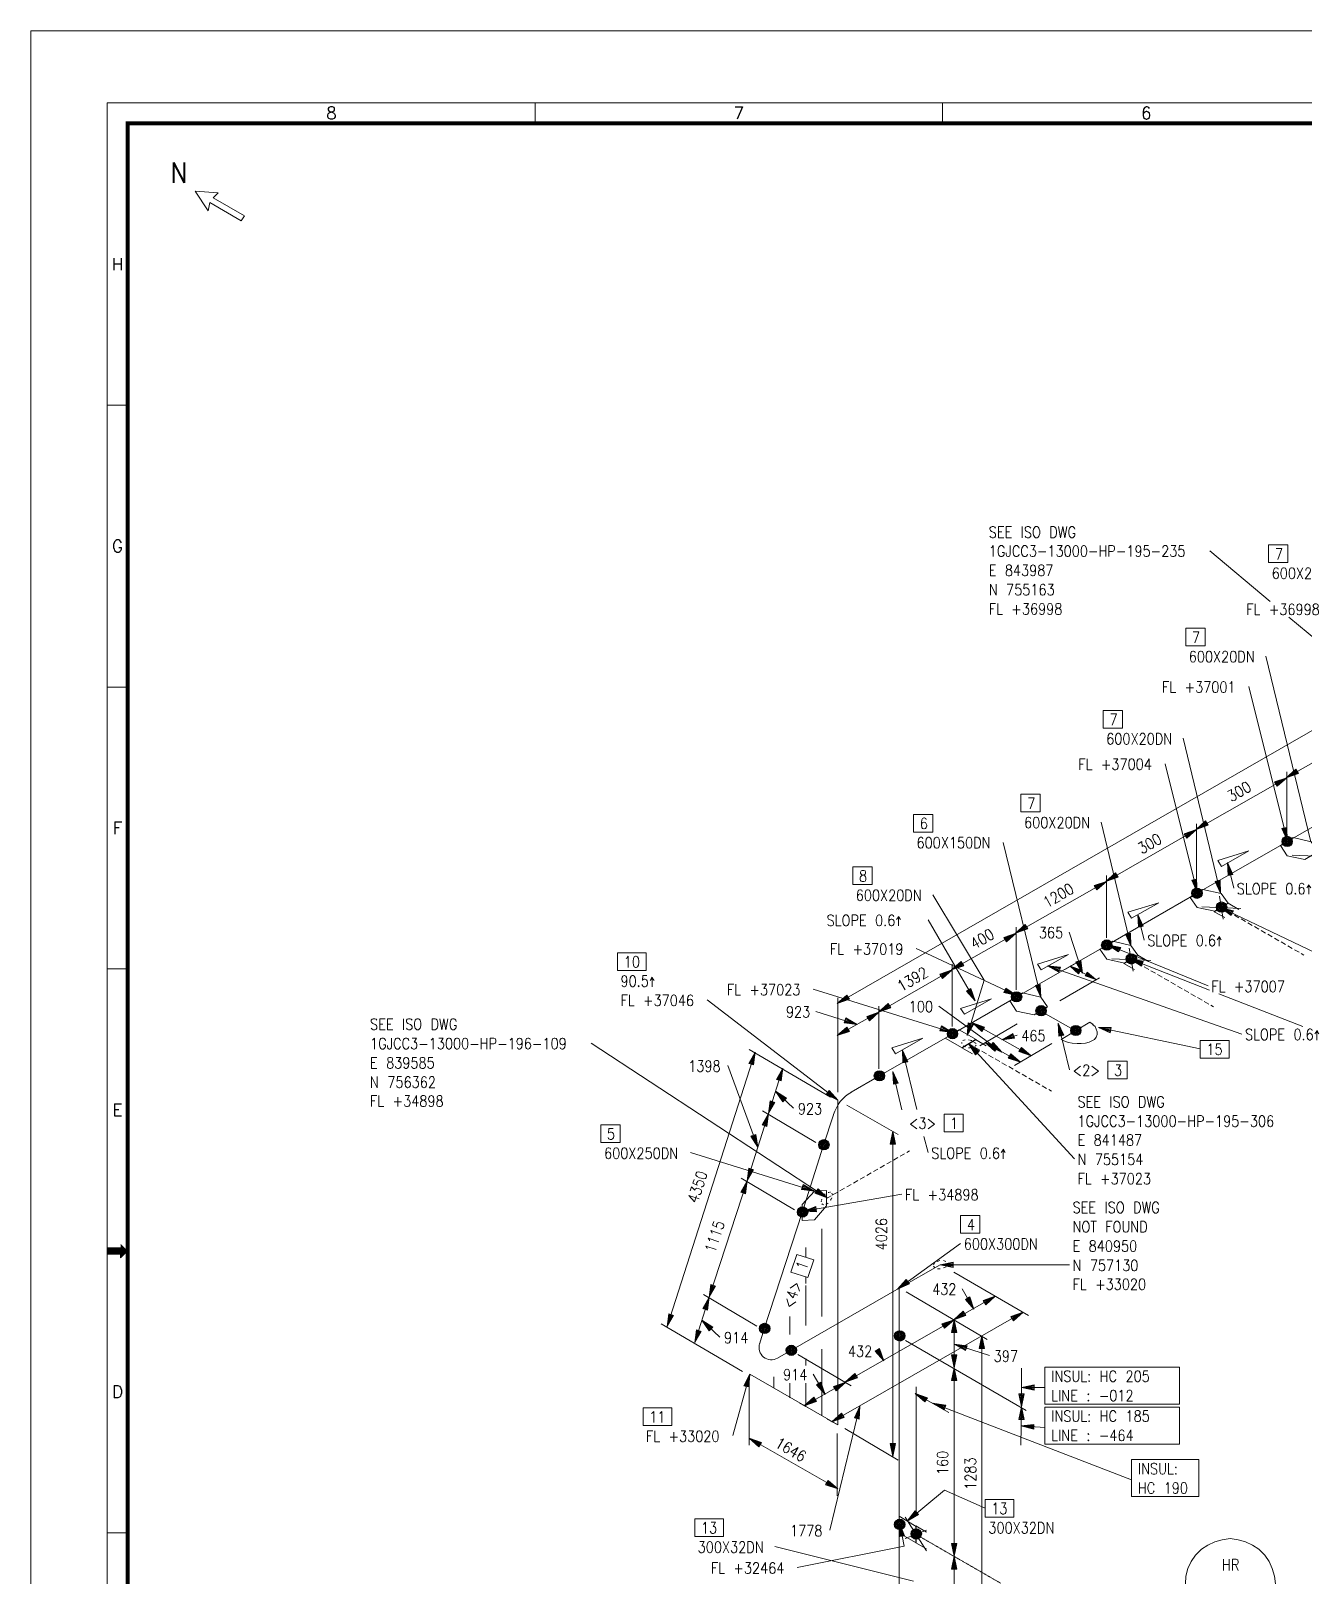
# Model space of a CAD drawing. Extents: x 0 to 841, y 0 to 594.
# Drawn here: x 0 to 310.1, y 217.8 to 594 of the extents above; entities that cross this region are included whole.
import ezdxf
from ezdxf.enums import TextEntityAlignment as Align

# ---------------------------------------------------------------- set-up
doc = ezdxf.new("R2010")
doc.units = 0
doc.header["$MEASUREMENT"] = 0
doc.linetypes.add('HIDDEN', pattern=[0.375, 0.25, -0.125])
for name, color, linetype, lineweight in [('3', 7, 'Continuous', 9), ('4', 7, 'Continuous', 9), ('T-TEXT1', 7, 'Continuous', 9)]:
    doc.layers.add(name, color=color, linetype=linetype, lineweight=lineweight)
doc.styles.add('ROMANS', font='ROMANS')
doc.styles.add('TXT', font='txt.shx')

msp = doc.modelspace()

# ---------------------------------------------------------------- linework, layer by layer
at = {"layer": 'CONT', "color": 2, "linetype": 'HIDDEN', "lineweight": 0, "ltscale": 5}
for p, q in [((289.89, 380.59), (310.04, 369.01)), ((267.91, 367.98), (288.06, 356.4)), ((228.39, 347.44), (248.54, 335.86)), ((193.81, 309.74), (213.96, 321.3))]:
    msp.add_line(p, q, dxfattribs=at)
at = {"layer": 'DIM', "color": 2, "linetype": 'Continuous', "lineweight": 0}
for p, q in [((196.41, 357.19), (476.18, 518.12)), ((305.74, 412.18), (327.84, 424.79)), ((283.77, 399.56), (305.88, 412.18)), ((305.88, 413.6), (305.88, 398.39)), ((261.8, 386.95), (283.9, 399.56)), ((283.9, 400.99), (283.9, 385.79)), ((261.94, 388.39), (261.94, 373.18)), ((239.84, 374.34), (261.94, 386.95)), ((232.16, 362.9), (219.69, 383.7)), ((229.95, 357.84), (218.51, 377.59)), ((224.24, 365.38), (239.96, 374.34)), ((239.96, 375.78), (239.96, 360.56)), ((206.43, 355.1), (224.36, 365.38)), ((224.36, 366.8), (224.36, 351.59)), ((260.24, 363.43), (250.62, 357.84)), ((196.54, 358.61), (196.54, 335.6)), ((196.41, 349.39), (206.55, 355.1)), ((206.55, 356.54), (206.55, 341.33)), ((229.3, 352.5), (243.6, 344.44)), ((231.12, 346.91), (240.22, 352.24)), ((232.43, 347.69), (241, 342.89)), ((239.57, 342.1), (248.68, 347.44)), ((174.96, 346), (194.72, 334.44)), ((196.54, 254.61), (196.54, 333.79)), ((211.24, 325.34), (198.75, 332.49)), ((178.21, 331.05), (191.21, 323.39)), ((209.94, 246.94), (209.94, 326.11)), ((173.01, 314.68), (186.01, 307)), ((192.64, 281), (192.64, 302.32)), ((188.74, 295.44), (188.74, 297.77)), ((221.5, 293.61), (252.96, 293.61)), ((188.74, 289.06), (188.74, 290.62)), ((242.95, 281.26), (224.75, 291.79)), ((163.79, 286.34), (176.79, 278.66)), ((188.74, 278.79), (188.74, 288.54)), ((232.94, 275.41), (213.19, 286.99)), ((224.75, 280.23), (234.89, 285.94)), ((229.69, 282.82), (226.84, 287.76)), ((153.51, 279.19), (173.28, 267.61)), ((184.84, 276.59), (184.84, 281)), ((195.11, 255.39), (241.65, 282.04)), ((198.36, 265.01), (224.89, 280.23)), ((224.89, 268.52), (224.89, 280.23)), ((242.44, 258.12), (213.05, 275.15)), ((231.64, 151.14), (231.64, 276.32)), ((199.79, 264.1), (186.79, 271.77)), ((192.64, 256.82), (192.64, 273.07)), ((207.72, 270.21), (206.29, 272.69)), ((188.74, 269.04), (188.74, 270.74)), ((224.89, 222.64), (224.89, 268.52)), ((241.26, 259.04), (241.26, 268.39)), ((174.96, 249.68), (174.96, 264.89)), ((180.94, 263.59), (180.94, 266.31)), ((184.84, 261.24), (184.84, 264.75)), ((188.35, 259.29), (198.49, 265.01)), ((188.74, 259.04), (188.74, 264.75)), ((193.43, 262.02), (190.56, 266.96)), ((215.65, 263.84), (215.65, 232.51)), ((241.26, 263.71), (246.99, 263.71)), ((215.39, 262.29), (223.59, 257.6)), ((241.14, 249.68), (241.26, 259.04)), ((196.41, 237.32), (196.41, 252.54)), ((211.24, 246.04), (198.24, 253.7)), ((174.96, 251.36), (196.54, 239.01)), ((224.89, 201.57), (224.89, 222.64))]:
    msp.add_line(p, q, dxfattribs=at)
at = {"layer": 'DIM', "color": 2, "linetype": 'HIDDEN', "lineweight": 0}
for p, q in [((226.7, 347.44), (226.7, 347.82)), ((229.18, 346.39), (228.39, 346.39)), ((195.11, 309.86), (194.72, 309.21))]:
    msp.add_line(p, q, dxfattribs=at)
at = {"layer": 'ELBO', "color": 1, "linetype": 'Continuous', "lineweight": 0}
for centre, radius, start, end in [((204.34, 327.63), 9.18, 119.2487, 164.0547), ((180.36, 273.47), 3.01, 162.181, 299.9816)]:
    msp.add_arc(centre, radius, start, end, dxfattribs=at)
at = {"layer": 'G1', "color": 2, "linetype": 'Continuous', "lineweight": 0}
for p, q in [((287.15, 467.42), (301.84, 455.07)), ((306.39, 451.3), (338.64, 424.52)), ((311.73, 396.57), (300.8, 441.81)), ((306, 396.96), (296.64, 434.4)), ((289.75, 384.09), (280.65, 421.79)), ((284.04, 384.35), (276.24, 415.55)), ((267.91, 371.23), (260.64, 401.39)), ((245.94, 358.74), (236.84, 396.44)), ((291.44, 391.5), (293, 385.26)), ((289.75, 380.59), (351.64, 351.08)), ((269.6, 378.89), (271.16, 372.65)), ((256.09, 364.59), (252.84, 374.6)), ((215.65, 370.57), (240.09, 359.14)), ((262.32, 371.49), (286.76, 361.48)), ((247.64, 366.41), (294.95, 349.77)), ((254.39, 366.94), (251.79, 365.5)), ((253.09, 366.29), (259.34, 363.04)), ((267.79, 367.98), (287.02, 360.44)), ((228, 349.39), (232.16, 362.9)), ((196.54, 333.65), (164.69, 358.09)), ((224.49, 350.16), (190.56, 360.69)), ((289.36, 359.52), (309.77, 351.59)), ((201.22, 352.11), (191.21, 355.24)), ((236.45, 345.35), (221.11, 356.54)), ((250.24, 352.38), (252.96, 341.06)), ((259.99, 351.34), (284.81, 346.14)), ((193.94, 309.86), (136.49, 347.56)), ((228.39, 347.44), (254.14, 319.35)), ((236.45, 348.34), (240.22, 349.51)), ((154.94, 278.54), (176.39, 345.35)), ((215.79, 331.44), (212.28, 345.88)), ((177.04, 322.21), (169.76, 342.1)), ((179.64, 330.4), (183.15, 341.45)), ((212.14, 331.31), (209.94, 340.68)), ((181.34, 335.86), (185.75, 331.7)), ((174.44, 314.02), (179.64, 330.4)), ((218.51, 320.91), (217.47, 324.81)), ((190.82, 311.55), (160.66, 320.91)), ((165.21, 285.69), (174.44, 314.02)), ((188.22, 306.61), (212.14, 310.77)), ((211.1, 287.64), (226.44, 298.81)), ((161.7, 274.64), (165.21, 285.69)), ((163.39, 280.09), (167.81, 275.94)), ((224.89, 274.24), (233.46, 271.51)), ((175.09, 266.96), (170.94, 252.01)), ((189.79, 258.51), (187.19, 259.94)), ((219.69, 259.94), (268.04, 241.22)), ((196.54, 254.61), (193.94, 256.04)), ((201.88, 259.16), (194.59, 229)), ((241.14, 254.35), (246.99, 253.96)), ((213.44, 231.21), (222.54, 238.75)), ((222.54, 238.75), (232.43, 234.34)), ((212.66, 225.1), (211.62, 230.56)), ((181.2, 224.97), (215, 216.53)), ((186.66, 219.9), (212.66, 225.1)), ((226.19, 221.85), (223.59, 223.29))]:
    msp.add_line(p, q, dxfattribs=at)
at = {"layer": 'G1', "color": 2, "linetype": 'HIDDEN', "lineweight": 0}
for p, q in [((226.96, 348.21), (227.61, 348.34)), ((227.61, 346.65), (226.96, 346.91)), ((228.39, 348.34), (229.18, 348.21)), ((229.69, 347.82), (230.21, 347.44)), ((230.21, 347.04), (229.82, 346.65)), ((192.51, 308.95), (192.64, 309.6)), ((193.04, 310.39), (193.55, 310.9)), ((194.2, 308.56), (193.55, 308.3)), ((194.2, 311.16), (194.72, 311.29)), ((195.11, 311.04), (195.24, 310.51)), ((193.04, 308.18), (192.64, 308.44))]:
    msp.add_line(p, q, dxfattribs=at)
at = {"layer": 'PIPE', "color": 1, "linetype": 'Continuous', "lineweight": 0}
for p, q in [((327.84, 409.19), (305.88, 396.57)), ((305.88, 396.57), (283.9, 383.96)), ((283.9, 383.96), (261.94, 371.35)), ((261.94, 371.35), (239.96, 358.74)), ((239.96, 358.74), (224.36, 349.77)), ((245.94, 355.36), (254.39, 350.55)), ((224.36, 349.77), (206.55, 339.5)), ((206.55, 339.5), (199.79, 335.6)), ((195.5, 330.14), (193.04, 322.74)), ((193.04, 322.74), (187.84, 306.35)), ((187.84, 306.35), (178.6, 278.01)), ((211.49, 287.89), (221.5, 293.61)), ((185.1, 272.69), (211.49, 287.89)), ((211.49, 287.89), (211.49, 276.19)), ((178.6, 278.01), (177.44, 274.24)), ((211.49, 276.19), (211.49, 230.3)), ((181.85, 270.86), (185.1, 272.69)), ((211.49, 230.3), (211.49, 209.24))]:
    msp.add_line(p, q, dxfattribs=at)
at = {"layer": 'PL16', "color": 7, "linetype": 'Continuous', "lineweight": 0}
msp.add_lwpolyline([(258.55, 352.11), (259.2, 351.59), (259.46, 350.94), (259.73, 350.29), (259.73, 349.64), (259.46, 348.99), (259.07, 348.48), (258.55, 348.21), (257.77, 347.82), (256.86, 347.56), (255.82, 347.44), (254.79, 347.44), (253.61, 347.56), (252.7, 347.69), (251.54, 348.09), (250.89, 348.48)], dxfattribs=at)
at = {"layer": 'PL3', "color": 2, "linetype": 'Continuous', "lineweight": 0}
for points in [[(308.6, 413.34), (305.74, 412.18), (308.21, 414.12)], [(308.6, 413.48), (305.74, 412.18), (308.21, 413.99)], [(308.48, 413.6), (305.74, 412.18), (308.34, 413.86)], [(303.01, 411), (305.88, 412.18), (303.4, 410.23)], [(303.01, 410.87), (305.88, 412.18), (303.4, 410.35)], [(303.14, 410.74), (305.88, 412.18), (303.27, 410.49)], [(281.04, 398.39), (283.9, 399.56), (281.44, 397.61)], [(281.04, 398.26), (283.9, 399.56), (281.44, 397.74)], [(281.18, 398.14), (283.9, 399.56), (281.3, 397.88)], [(286.64, 400.74), (283.77, 399.56), (286.24, 401.51)], [(286.64, 400.86), (283.77, 399.56), (286.24, 401.39)], [(286.5, 400.99), (283.77, 399.56), (286.38, 401.25)], [(305.74, 400.09), (306, 396.96), (304.84, 399.82)], [(305.61, 400.09), (306, 396.96), (304.96, 399.95)], [(305.49, 399.95), (306, 396.96), (305.09, 399.95)], [(291.7, 388.39), (291.44, 391.5), (292.61, 388.64)], [(291.84, 388.51), (291.44, 391.5), (292.49, 388.64)], [(291.96, 388.51), (291.44, 391.5), (292.35, 388.51)], [(264.66, 388.12), (261.8, 386.95), (264.27, 388.9)], [(264.66, 388.25), (261.8, 386.95), (264.27, 388.77)], [(264.54, 388.39), (261.8, 386.95), (264.4, 388.64)], [(259.07, 385.79), (261.94, 386.95), (259.46, 385)], [(259.07, 385.65), (261.94, 386.95), (259.46, 385.14)], [(259.2, 385.52), (261.94, 386.95), (259.34, 385.26)], [(283.77, 387.48), (284.04, 384.35), (282.86, 387.21)], [(283.64, 387.48), (284.04, 384.35), (282.99, 387.34)], [(283.51, 387.34), (284.04, 384.35), (283.12, 387.34)], [(289.49, 387.21), (289.75, 384.09), (288.59, 386.95)], [(289.36, 387.21), (289.75, 384.09), (288.71, 387.09)], [(289.24, 387.09), (289.75, 384.09), (288.84, 387.09)], [(292.49, 378.76), (289.75, 380.59), (292.88, 379.68)], [(292.49, 378.89), (289.75, 380.59), (292.74, 379.54)], [(292.61, 379.02), (289.75, 380.59), (292.74, 379.41)], [(242.69, 375.51), (239.84, 374.34), (242.3, 376.29)], [(269.86, 375.78), (269.6, 378.89), (270.77, 376.04)], [(269.99, 375.9), (269.6, 378.89), (270.64, 376.04)], [(270.12, 375.9), (269.6, 378.89), (270.51, 375.9)], [(237.1, 373.18), (239.96, 374.34), (237.49, 372.39)], [(237.1, 373.04), (239.96, 374.34), (237.49, 372.52)], [(237.24, 372.91), (239.96, 374.34), (237.36, 372.65)], [(242.69, 375.64), (239.84, 374.34), (242.3, 376.16)], [(242.56, 375.78), (239.84, 374.34), (242.44, 376.04)], [(267.65, 374.34), (267.91, 371.23), (266.74, 374.09)], [(267.53, 374.34), (267.91, 371.23), (266.88, 374.21)], [(267.39, 374.21), (267.91, 371.23), (267, 374.21)], [(265.05, 369.93), (262.32, 371.49), (265.44, 370.7)], [(265.05, 370.05), (262.32, 371.49), (265.31, 370.57)], [(265.19, 370.19), (262.32, 371.49), (265.31, 370.44)], [(221.5, 364.2), (224.36, 365.38), (221.89, 363.43)], [(221.5, 364.08), (224.36, 365.38), (221.89, 363.55)], [(221.64, 363.94), (224.36, 365.38), (221.76, 363.69)], [(227.09, 366.54), (224.24, 365.38), (226.7, 367.32)], [(227.09, 366.68), (224.24, 365.38), (226.7, 367.19)], [(226.96, 366.8), (224.24, 365.38), (226.84, 367.06)], [(250.36, 364.99), (247.64, 366.41), (250.75, 365.89)], [(250.49, 365.11), (247.64, 366.41), (250.62, 365.76)], [(250.49, 365.24), (247.64, 366.41), (250.62, 365.64)], [(255.3, 364.59), (253.09, 366.29), (255.69, 365.24)], [(255.3, 364.73), (253.09, 366.29), (255.56, 365.11)], [(255.44, 364.85), (253.09, 366.29), (255.56, 364.99)], [(255.56, 367.71), (256.09, 364.59), (254.65, 367.32)], [(255.44, 367.59), (256.09, 364.59), (254.79, 367.45)], [(255.3, 367.59), (256.09, 364.59), (254.91, 367.45)], [(270.51, 366.41), (267.79, 367.98), (270.9, 367.32)], [(270.64, 366.54), (267.79, 367.98), (270.77, 367.19)], [(270.64, 366.68), (267.79, 367.98), (270.77, 367.06)], [(245.69, 361.86), (245.94, 358.74), (244.78, 361.6)], [(245.55, 361.86), (245.94, 358.74), (244.9, 361.74)], [(245.43, 361.74), (245.94, 358.74), (245.04, 361.74)], [(257.25, 364.73), (259.34, 363.04), (256.86, 364.08)], [(257.12, 364.59), (259.34, 363.04), (256.86, 364.2)], [(257.12, 364.46), (259.34, 363.04), (256.99, 364.34)], [(199.28, 358.35), (196.41, 357.19), (198.89, 359.14)], [(199.28, 358.49), (196.41, 357.19), (198.89, 359)], [(199.14, 358.61), (196.41, 357.19), (199.01, 358.88)], [(228.79, 360.69), (229.95, 357.84), (228, 360.3)], [(228.65, 360.69), (229.95, 357.84), (228.14, 360.3)], [(228.53, 360.56), (229.95, 357.84), (228.26, 360.44)], [(237.49, 360.82), (240.09, 359.14), (237.1, 360.04)], [(237.36, 360.69), (240.09, 359.14), (237.1, 360.18)], [(237.36, 360.56), (240.09, 359.14), (237.24, 360.3)], [(203.69, 353.94), (206.55, 355.1), (204.09, 353.15)], [(203.69, 353.8), (206.55, 355.1), (204.09, 353.29)], [(203.82, 353.68), (206.55, 355.1), (203.95, 353.41)], [(209.29, 356.27), (206.43, 355.1), (208.89, 357.05)], [(209.29, 356.4), (206.43, 355.1), (208.89, 356.93)], [(209.15, 356.54), (206.43, 355.1), (209.03, 356.79)], [(199.28, 350.55), (196.41, 349.39), (198.89, 351.34)], [(199.28, 350.69), (196.41, 349.39), (198.89, 351.2)], [(199.14, 350.81), (196.41, 349.39), (199.01, 351.08)], [(198.49, 353.54), (201.22, 352.11), (198.1, 352.64)], [(198.36, 353.41), (201.22, 352.11), (198.24, 352.76)], [(198.36, 353.29), (201.22, 352.11), (198.24, 352.89)], [(221.76, 351.59), (224.49, 350.16), (221.38, 350.69)], [(221.64, 351.46), (224.49, 350.16), (221.5, 350.81)], [(221.64, 351.34), (224.49, 350.16), (221.5, 350.94)], [(229.44, 352.11), (228, 349.39), (228.39, 352.5)], [(229.3, 352.24), (228, 349.39), (228.65, 352.38)], [(229.04, 352.24), (228, 349.39), (228.79, 352.38)], [(231.78, 350.55), (229.3, 352.5), (232.16, 351.34)], [(231.78, 350.69), (229.3, 352.5), (232.16, 351.2)], [(231.9, 350.81), (229.3, 352.5), (232.04, 351.08)], [(250.49, 349.25), (250.24, 352.38), (251.4, 349.51)], [(250.62, 349.39), (250.24, 352.38), (251.28, 349.51)], [(250.75, 349.39), (250.24, 352.38), (251.14, 349.39)], [(262.84, 350.16), (259.99, 351.34), (263.1, 351.2)], [(262.98, 350.43), (259.99, 351.34), (263.1, 351.08)], [(262.98, 350.55), (259.99, 351.34), (262.98, 350.81)], [(230.21, 344.84), (228.39, 347.44), (230.86, 345.49)], [(230.34, 344.96), (228.39, 347.44), (230.74, 345.35)], [(230.47, 345.09), (228.39, 347.44), (230.6, 345.23)], [(234.89, 345.74), (232.43, 347.69), (235.29, 346.53)], [(234.89, 345.88), (232.43, 347.69), (235.29, 346.39)], [(235.03, 346), (232.43, 347.69), (235.15, 346.26)], [(234.24, 347.56), (236.45, 345.35), (233.72, 346.79)], [(234.24, 347.44), (236.45, 345.35), (233.85, 346.91)], [(234.11, 347.3), (236.45, 345.35), (233.85, 347.04)], [(239.57, 348.86), (236.45, 348.34), (239.19, 349.77)], [(239.44, 348.99), (236.45, 348.34), (239.31, 349.64)], [(239.44, 349.12), (236.45, 348.34), (239.31, 349.51)], [(241.14, 346.39), (243.6, 344.44), (240.74, 345.61)], [(241.14, 346.26), (243.6, 344.44), (240.74, 345.74)], [(241, 346.14), (243.6, 344.44), (240.88, 345.88)], [(174.96, 342.62), (176.39, 345.35), (175.88, 342.24)], [(175.09, 342.49), (176.39, 345.35), (175.74, 342.36)], [(175.22, 342.49), (176.39, 345.35), (175.61, 342.36)], [(212.54, 342.75), (212.28, 345.88), (213.44, 343.01)], [(212.66, 342.89), (212.28, 345.88), (213.31, 343.01)], [(212.79, 342.89), (212.28, 345.88), (213.19, 342.89)], [(238.54, 344.84), (241, 342.89), (238.14, 344.05)], [(238.54, 344.7), (241, 342.89), (238.14, 344.19)], [(238.4, 344.57), (241, 342.89), (238.28, 344.31)], [(181.72, 338.73), (183.15, 341.45), (182.64, 338.34)], [(181.85, 338.59), (183.15, 341.45), (182.5, 338.46)], [(181.99, 338.59), (183.15, 341.45), (182.38, 338.46)], [(210.19, 337.55), (209.94, 340.68), (211.1, 337.81)], [(210.32, 337.69), (209.94, 340.68), (210.97, 337.81)], [(210.45, 337.69), (209.94, 340.68), (210.84, 337.69)], [(183.29, 333.39), (181.34, 335.86), (183.94, 334.04)], [(183.41, 333.52), (181.34, 335.86), (183.8, 333.91)], [(183.54, 333.65), (181.34, 335.86), (183.68, 333.79)], [(194.34, 335.86), (196.54, 333.65), (193.81, 335.21)], [(194.34, 335.74), (196.54, 333.65), (193.94, 335.34)], [(194.2, 335.6), (196.54, 333.65), (193.94, 335.48)], [(175.09, 266.96), (196.54, 254.61), (196.54, 333.79)], [(181.07, 333.14), (179.64, 330.4), (180.16, 333.52)], [(180.94, 333.26), (179.64, 330.4), (180.29, 333.39)], [(180.81, 333.26), (179.64, 330.4), (180.43, 333.39)], [(178.21, 327.68), (179.64, 330.4), (179.12, 327.29)], [(178.34, 327.54), (179.64, 330.4), (178.99, 327.41)], [(178.47, 327.54), (179.64, 330.4), (178.86, 327.41)], [(176.39, 325.34), (177.04, 322.21), (175.49, 324.94)], [(176.26, 325.2), (177.04, 322.21), (175.61, 325.07)], [(176.14, 325.2), (177.04, 322.21), (175.74, 325.07)], [(209.41, 322.99), (209.94, 326.11), (210.45, 322.99)], [(209.68, 322.99), (209.94, 326.11), (210.32, 322.99)], [(209.8, 322.99), (209.94, 326.11), (210.06, 322.99)], [(175.88, 316.75), (174.44, 314.02), (174.96, 317.14)], [(175.74, 316.89), (174.44, 314.02), (175.09, 317.01)], [(175.61, 316.89), (174.44, 314.02), (175.22, 317.01)], [(173.01, 311.29), (174.44, 314.02), (173.93, 310.9)], [(173.14, 311.16), (174.44, 314.02), (173.79, 311.04)], [(173.28, 311.16), (174.44, 314.02), (173.66, 311.04)], [(188.09, 312.99), (190.82, 311.55), (187.7, 312.08)], [(187.96, 312.85), (190.82, 311.55), (187.84, 312.2)], [(187.96, 312.73), (190.82, 311.55), (187.84, 312.34)], [(191.6, 311.94), (193.94, 309.86), (191.09, 311.16)], [(191.6, 311.81), (193.94, 309.86), (191.21, 311.29)], [(191.47, 311.69), (193.94, 309.86), (191.21, 311.43)], [(191.34, 306.61), (188.22, 306.61), (191.21, 307.65)], [(191.34, 306.88), (188.22, 306.61), (191.21, 307.52)], [(191.34, 307), (188.22, 306.61), (191.21, 307.26)], [(224.62, 293.09), (221.5, 293.61), (224.62, 294.14)], [(224.62, 293.35), (221.5, 293.61), (224.62, 294)], [(224.62, 293.49), (221.5, 293.61), (224.62, 293.74)], [(213.84, 289.06), (211.1, 287.64), (213.31, 289.84)], [(213.84, 289.19), (211.1, 287.64), (213.44, 289.71)], [(166.64, 288.41), (165.21, 285.69), (165.74, 288.8)], [(166.51, 288.54), (165.21, 285.69), (165.86, 288.68)], [(166.39, 288.54), (165.21, 285.69), (165.99, 288.68)], [(213.7, 289.32), (211.1, 287.64), (213.44, 289.59)], [(232.04, 284.77), (234.89, 285.94), (232.43, 283.99)], [(232.04, 284.64), (234.89, 285.94), (232.43, 284.12)], [(232.16, 284.51), (234.89, 285.94), (232.29, 284.25)], [(163.79, 282.95), (165.21, 285.69), (164.69, 282.56)], [(163.91, 282.82), (165.21, 285.69), (164.56, 282.69)], [(164.04, 282.82), (165.21, 285.69), (164.44, 282.69)], [(227.61, 281.39), (224.75, 280.23), (227.22, 282.18)], [(228.53, 285.69), (229.69, 282.82), (227.74, 285.29)], [(228.39, 285.69), (229.69, 282.82), (227.88, 285.29)], [(228.26, 285.55), (229.69, 282.82), (228, 285.43)], [(156.38, 281.26), (154.94, 278.54), (155.46, 281.65)], [(156.24, 281.39), (154.94, 278.54), (155.59, 281.52)], [(156.11, 281.39), (154.94, 278.54), (155.72, 281.52)], [(165.34, 277.62), (163.39, 280.09), (165.99, 278.27)], [(165.47, 277.75), (163.39, 280.09), (165.86, 278.14)], [(165.6, 277.89), (163.39, 280.09), (165.74, 278.01)], [(222.03, 279.05), (224.89, 280.23), (222.41, 278.27)], [(222.03, 278.93), (224.89, 280.23), (222.41, 278.4)], [(222.15, 278.79), (224.89, 280.23), (222.29, 278.54)], [(224.36, 277.1), (224.89, 280.23), (225.4, 277.1)], [(224.62, 277.1), (224.89, 280.23), (225.28, 277.1)], [(227.61, 281.52), (224.75, 280.23), (227.22, 282.04)], [(227.49, 281.65), (224.75, 280.23), (227.35, 281.91)], [(224.75, 277.1), (224.89, 280.23), (225.01, 277.1)], [(238.79, 280.88), (241.65, 282.04), (239.19, 280.09)], [(238.79, 280.74), (241.65, 282.04), (239.19, 280.23)], [(238.93, 280.61), (241.65, 282.04), (239.05, 280.35)], [(163.14, 277.36), (161.7, 274.64), (162.22, 277.75)], [(163, 277.49), (161.7, 274.64), (162.35, 277.62)], [(162.88, 277.49), (161.7, 274.64), (162.49, 277.62)], [(231.12, 273.2), (231.64, 276.32), (232.16, 273.2)], [(231.39, 273.2), (231.64, 276.32), (232.04, 273.2)], [(231.51, 273.2), (231.64, 276.32), (231.78, 273.2)], [(206.55, 273.07), (207.72, 270.21), (205.78, 272.69)], [(206.43, 273.07), (207.72, 270.21), (205.9, 272.69)], [(206.29, 272.94), (207.72, 270.21), (206.04, 272.81)], [(225.4, 271.64), (224.89, 268.52), (224.36, 271.64)], [(225.28, 271.64), (224.89, 268.52), (224.62, 271.64)], [(225.01, 271.64), (224.89, 268.52), (224.75, 271.64)], [(227.61, 272.81), (224.89, 274.24), (228, 273.73)], [(227.74, 272.94), (224.89, 274.24), (227.88, 273.59)], [(227.74, 273.07), (224.89, 274.24), (227.88, 273.46)], [(224.36, 265.4), (224.89, 268.52), (225.4, 265.4)], [(224.62, 265.4), (224.89, 268.52), (225.28, 265.4)], [(224.75, 265.4), (224.89, 268.52), (225.01, 265.4)], [(173.79, 264.1), (175.09, 266.96), (174.7, 263.84)], [(173.93, 264.1), (175.09, 266.96), (174.57, 263.98)], [(174.05, 263.98), (175.09, 266.96), (174.44, 263.98)], [(192.25, 264.89), (193.43, 262.02), (191.47, 264.49)], [(192.12, 264.89), (193.43, 262.02), (191.6, 264.49)], [(191.99, 264.75), (193.43, 262.02), (191.74, 264.62)], [(195.64, 263.84), (198.49, 265.01), (196.03, 263.06)], [(195.64, 263.71), (198.49, 265.01), (196.03, 263.19)], [(195.76, 263.59), (198.49, 265.01), (195.89, 263.32)], [(201.22, 266.19), (198.36, 265.01), (200.84, 266.96)], [(201.22, 266.31), (198.36, 265.01), (200.84, 266.84)], [(201.09, 266.44), (198.36, 265.01), (200.96, 266.7)], [(244.39, 263.19), (241.26, 263.71), (244.39, 264.24)], [(244.39, 263.45), (241.26, 263.71), (244.39, 264.1)], [(244.39, 263.59), (241.26, 263.71), (244.39, 263.84)], [(191.21, 260.46), (188.35, 259.29), (190.82, 261.24)], [(191.21, 260.59), (188.35, 259.29), (190.82, 261.11)], [(191.09, 260.73), (188.35, 259.29), (190.95, 260.99)], [(217.86, 260.34), (215.39, 262.29), (218.25, 261.11)], [(217.86, 260.46), (215.39, 262.29), (218.25, 260.99)], [(217.99, 260.59), (215.39, 262.29), (218.12, 260.85)], [(222.41, 258.39), (219.69, 259.94), (222.8, 259.29)], [(222.54, 258.51), (219.69, 259.94), (222.68, 259.16)], [(222.54, 258.64), (219.69, 259.94), (222.68, 259.04)], [(241.79, 262.15), (241.26, 259.04), (240.74, 262.15)], [(241.65, 262.15), (241.26, 259.04), (241, 262.15)], [(241.39, 262.15), (241.26, 259.04), (241.14, 262.15)], [(197.97, 256.56), (195.11, 255.39), (197.59, 257.34)], [(197.97, 256.69), (195.11, 255.39), (197.59, 257.21)], [(197.84, 256.82), (195.11, 255.39), (197.71, 257.09)], [(200.7, 256.3), (201.88, 259.16), (201.61, 256.04)], [(200.84, 256.3), (201.88, 259.16), (201.49, 256.18)], [(200.96, 256.18), (201.88, 259.16), (201.35, 256.18)], [(240.74, 255.91), (241.26, 259.04), (241.79, 255.91)], [(241, 255.91), (241.26, 259.04), (241.65, 255.91)], [(241.14, 255.91), (241.26, 259.04), (241.39, 255.91)], [(244.25, 253.7), (241.14, 254.35), (244.25, 254.61)], [(244.25, 253.84), (241.14, 254.35), (244.25, 254.49)], [(244.25, 253.96), (241.14, 254.35), (244.25, 254.35)], [(177.44, 249.41), (174.96, 251.36), (177.82, 250.19)], [(177.44, 249.54), (174.96, 251.36), (177.82, 250.06)], [(177.56, 249.68), (174.96, 251.36), (177.69, 249.94)], [(210.45, 250.06), (209.94, 246.94), (209.41, 250.06)], [(210.32, 250.06), (209.94, 246.94), (209.68, 250.06)], [(210.06, 250.06), (209.94, 246.94), (209.8, 250.06)], [(194.07, 240.96), (196.54, 239.01), (193.69, 240.19)], [(194.07, 240.84), (196.54, 239.01), (193.69, 240.31)], [(193.94, 240.7), (196.54, 239.01), (193.81, 240.44)], [(216.04, 232.9), (213.44, 231.21), (215.53, 233.55)], [(216.04, 233.04), (213.44, 231.21), (215.65, 233.43)], [(215.91, 233.16), (213.44, 231.21), (215.65, 233.29)], [(211.75, 227.44), (211.62, 230.56), (212.66, 227.57)], [(211.89, 227.44), (211.62, 230.56), (212.54, 227.57)], [(212.01, 227.44), (211.62, 230.56), (212.4, 227.57)], [(225.4, 225.75), (224.89, 222.64), (224.36, 225.75)], [(225.28, 225.75), (224.89, 222.64), (224.62, 225.75)], [(225.01, 225.75), (224.89, 222.64), (224.75, 225.75)], [(224.36, 219.51), (224.89, 222.64), (225.4, 219.51)], [(224.62, 219.51), (224.89, 222.64), (225.28, 219.51)], [(224.75, 219.51), (224.89, 222.64), (225.01, 219.51)]]:
    msp.add_lwpolyline(points, dxfattribs=at)
at = {"layer": 'PL37', "color": 7, "linetype": 'Continuous', "lineweight": 0}
for points in [[(281.18, 215.88), (281.3, 217.82), (281.82, 219.64), (282.6, 221.34), (283.64, 222.89), (285.07, 224.32), (286.64, 225.36), (288.32, 226.14), (290.14, 226.66), (292.09, 226.93)], [(292.09, 226.93), (294.04, 226.66), (295.86, 226.14), (297.55, 225.36), (299.11, 224.32), (300.54, 222.89), (301.59, 221.34), (302.36, 219.64), (302.89, 217.82), (303.14, 215.88)]]:
    msp.add_lwpolyline(points, dxfattribs=at)
at = {"layer": 'PL4', "color": 7, "linetype": 'Continuous', "lineweight": 0}
msp.add_lwpolyline([(18.61, 576.49), (822.39, 576.49), (822.39, 17.51), (18.61, 17.51)], close=True, dxfattribs=at)
for points in [[(308.74, 413.21), (305.74, 412.18), (308.09, 414.25), (308.74, 413.21)], [(302.89, 411.14), (305.88, 412.18), (303.54, 410.09), (302.89, 411.14)], [(280.91, 398.52), (283.9, 399.56), (281.56, 397.49), (280.91, 398.52)], [(286.76, 400.6), (283.77, 399.56), (286.11, 401.64), (286.76, 400.6)], [(305.88, 400.09), (306, 396.96), (304.7, 399.82), (305.88, 400.09)], [(296.64, 394.36), (290.01, 390.59), (289.1, 392.02), (296.64, 394.36)], [(291.57, 388.39), (291.44, 391.5), (292.74, 388.64), (291.57, 388.39)], [(264.79, 387.99), (261.8, 386.95), (264.14, 389.04), (264.79, 387.99)], [(258.94, 385.91), (261.94, 386.95), (259.59, 384.88), (258.94, 385.91)], [(283.9, 387.48), (284.04, 384.35), (282.74, 387.21), (283.9, 387.48)], [(289.62, 387.21), (289.75, 384.09), (288.45, 386.95), (289.62, 387.21)], [(274.68, 381.75), (268.04, 377.99), (267.14, 379.41), (274.68, 381.75)], [(294.18, 380.06), (291.57, 381.62), (288.19, 379.54), (290.79, 378.11)], [(292.35, 378.64), (289.75, 380.59), (292.88, 379.8), (292.35, 378.64)], [(242.82, 375.39), (239.84, 374.34), (242.18, 376.43), (242.82, 375.39)], [(269.74, 375.78), (269.6, 378.89), (270.9, 376.04), (269.74, 375.78)], [(236.97, 373.3), (239.96, 374.34), (237.62, 372.26), (236.97, 373.3)], [(267.79, 374.34), (267.91, 371.23), (266.61, 374.09), (267.79, 374.34)], [(252.7, 369.14), (246.07, 365.38), (245.16, 366.8), (252.7, 369.14)], [(264.93, 369.79), (262.32, 371.49), (265.44, 370.84), (264.93, 369.79)], [(272.2, 367.45), (269.6, 369.01), (266.23, 366.94), (268.82, 365.5)], [(221.38, 364.34), (224.36, 365.38), (222.03, 363.29), (221.38, 364.34)], [(227.22, 366.41), (224.24, 365.38), (226.57, 367.45), (227.22, 366.41)], [(250.36, 364.85), (247.64, 366.41), (250.75, 366.02), (250.36, 364.85)], [(255.18, 364.46), (253.09, 366.29), (255.69, 365.38), (255.18, 364.46)], [(255.69, 367.71), (256.09, 364.59), (254.53, 367.32), (255.69, 367.71)], [(270.51, 366.29), (267.79, 367.98), (270.9, 367.45), (270.51, 366.29)], [(245.81, 361.86), (245.94, 358.74), (244.64, 361.6), (245.81, 361.86)], [(257.25, 364.85), (259.34, 363.04), (256.74, 363.94), (257.25, 364.85)], [(199.4, 358.23), (196.41, 357.19), (198.75, 359.26), (199.4, 358.23)], [(233.99, 358.35), (227.35, 354.59), (226.44, 356.01), (233.99, 358.35)], [(228.91, 360.82), (229.95, 357.84), (227.88, 360.18), (228.91, 360.82)], [(237.49, 360.95), (240.09, 359.14), (236.97, 359.91), (237.49, 360.95)], [(198.49, 353.68), (201.22, 352.11), (198.1, 352.5), (198.49, 353.68)], [(203.56, 354.06), (206.55, 355.1), (204.21, 353.02), (203.56, 354.06)], [(209.41, 356.14), (206.43, 355.1), (208.76, 357.19), (209.41, 356.14)], [(199.4, 350.43), (196.41, 349.39), (198.75, 351.46), (199.4, 350.43)], [(221.76, 351.73), (224.49, 350.16), (221.38, 350.55), (221.76, 351.73)], [(229.56, 352.11), (228, 349.39), (228.26, 352.5), (229.56, 352.11)], [(231.64, 350.43), (229.3, 352.5), (232.29, 351.46), (231.64, 350.43)], [(239.57, 348.74), (236.45, 348.34), (239.19, 349.9), (239.57, 348.74)], [(250.36, 349.25), (250.24, 352.38), (251.54, 349.51), (250.36, 349.25)], [(262.84, 350.04), (259.99, 351.34), (263.1, 351.34), (262.84, 350.04)], [(217.21, 348.74), (210.59, 344.96), (209.68, 346.39), (217.21, 348.74)], [(232.69, 346.91), (230.09, 348.48), (226.7, 346.39), (229.3, 344.96)], [(230.09, 344.7), (228.39, 347.44), (230.99, 345.61), (230.09, 344.7)], [(234.76, 345.61), (232.43, 347.69), (235.41, 346.65), (234.76, 345.61)], [(234.38, 347.69), (236.45, 345.35), (233.59, 346.65), (234.38, 347.69)], [(241.26, 346.53), (243.6, 344.44), (240.61, 345.49), (241.26, 346.53)], [(174.84, 342.62), (176.39, 345.35), (176, 342.24), (174.84, 342.62)], [(212.4, 342.75), (212.28, 345.88), (213.57, 343.01), (212.4, 342.75)], [(238.66, 344.96), (241, 342.89), (238.01, 343.93), (238.66, 344.96)], [(181.59, 338.73), (183.15, 341.45), (182.76, 338.34), (181.59, 338.73)], [(210.06, 337.55), (209.94, 340.68), (211.24, 337.81), (210.06, 337.55)], [(183.15, 333.26), (181.34, 335.86), (184.06, 334.18), (183.15, 333.26)], [(194.46, 335.99), (196.54, 333.65), (193.69, 335.09), (194.46, 335.99)], [(181.2, 333.14), (179.64, 330.4), (180.04, 333.52), (181.2, 333.14)], [(178.09, 327.68), (179.64, 330.4), (179.25, 327.29), (178.09, 327.68)], [(176.53, 325.34), (177.04, 322.21), (175.35, 324.94), (176.53, 325.34)], [(209.29, 322.99), (209.94, 326.11), (210.59, 322.99), (209.29, 322.99)], [(176, 316.75), (174.44, 314.02), (174.84, 317.14), (176, 316.75)], [(172.89, 311.29), (174.44, 314.02), (174.05, 310.9), (172.89, 311.29)], [(188.09, 313.11), (190.82, 311.55), (187.7, 311.94), (188.09, 313.11)], [(191.74, 312.08), (193.94, 309.86), (190.95, 311.04), (191.74, 312.08)], [(191.34, 306.49), (188.22, 306.61), (191.21, 307.79), (191.34, 306.49)], [(224.62, 292.96), (221.5, 293.61), (224.62, 294.26), (224.62, 292.96)], [(213.96, 288.94), (211.1, 287.64), (213.19, 289.98), (213.96, 288.94)], [(166.78, 288.41), (165.21, 285.69), (165.6, 288.8), (166.78, 288.41)], [(231.9, 284.9), (234.89, 285.94), (232.55, 283.86), (231.9, 284.9)], [(163.65, 282.95), (165.21, 285.69), (164.82, 282.56), (163.65, 282.95)], [(227.74, 281.26), (224.75, 280.23), (227.09, 282.3), (227.74, 281.26)], [(228.65, 285.81), (229.69, 282.82), (227.61, 285.16), (228.65, 285.81)], [(156.5, 281.26), (154.94, 278.54), (155.34, 281.65), (156.5, 281.26)], [(165.21, 277.49), (163.39, 280.09), (166.12, 278.4), (165.21, 277.49)], [(221.89, 279.19), (224.89, 280.23), (222.54, 278.14), (221.89, 279.19)], [(224.24, 277.1), (224.89, 280.23), (225.54, 277.1), (224.24, 277.1)], [(238.66, 281), (241.65, 282.04), (239.31, 279.96), (238.66, 281)], [(163.26, 277.36), (161.7, 274.64), (162.09, 277.75), (163.26, 277.36)], [(230.99, 273.2), (231.64, 276.32), (232.29, 273.2), (230.99, 273.2)], [(206.69, 273.2), (207.72, 270.21), (205.64, 272.55), (206.69, 273.2)], [(225.54, 271.64), (224.89, 268.52), (224.24, 271.64), (225.54, 271.64)], [(227.61, 272.69), (224.89, 274.24), (228, 273.85), (227.61, 272.69)], [(224.24, 265.4), (224.89, 268.52), (225.54, 265.4), (224.24, 265.4)], [(173.66, 264.1), (175.09, 266.96), (174.84, 263.84), (173.66, 264.1)], [(192.39, 265.01), (193.43, 262.02), (191.34, 264.36), (192.39, 265.01)], [(195.5, 263.98), (198.49, 265.01), (196.15, 262.94), (195.5, 263.98)], [(201.35, 266.05), (198.36, 265.01), (200.7, 267.09), (201.35, 266.05)], [(244.39, 263.06), (241.26, 263.71), (244.39, 264.36), (244.39, 263.06)], [(191.34, 260.34), (188.35, 259.29), (190.69, 261.38), (191.34, 260.34)], [(217.74, 260.2), (215.39, 262.29), (218.39, 261.24), (217.74, 260.2)], [(222.41, 258.25), (219.69, 259.94), (222.8, 259.43), (222.41, 258.25)], [(241.91, 262.15), (241.26, 259.04), (240.61, 262.15), (241.91, 262.15)], [(198.1, 256.44), (195.11, 255.39), (197.45, 257.48), (198.1, 256.44)], [(200.57, 256.3), (201.88, 259.16), (201.74, 256.04), (200.57, 256.3)], [(240.61, 255.91), (241.26, 259.04), (241.91, 255.91), (240.61, 255.91)], [(244.25, 253.57), (241.14, 254.35), (244.25, 254.74), (244.25, 253.57)], [(177.3, 249.29), (174.96, 251.36), (177.95, 250.32), (177.3, 249.29)], [(210.59, 250.06), (209.94, 246.94), (209.29, 250.06), (210.59, 250.06)], [(194.2, 241.09), (196.54, 239.01), (193.55, 240.05), (194.2, 241.09)], [(216.18, 232.78), (213.44, 231.21), (215.39, 233.69), (216.18, 232.78)], [(211.62, 227.44), (211.62, 230.56), (212.79, 227.57), (211.62, 227.44)], [(218.12, 228.49), (215.53, 230.04), (215.53, 225.89), (218.12, 224.45)], [(225.54, 225.75), (224.89, 222.64), (224.24, 225.75), (225.54, 225.75)], [(224.24, 219.51), (224.89, 222.64), (225.54, 219.51), (224.24, 219.51)]]:
    msp.add_lwpolyline(points, dxfattribs=at)
at = {"layer": 'PL5', "color": 7, "linetype": 'Continuous', "lineweight": 0}
for points in [[(301.45, 464.56), (306.14, 464.56), (306.14, 468.85), (301.45, 468.85), (301.45, 464.56)], [(281.3, 444.29), (285.99, 444.29), (285.99, 448.57), (281.3, 448.57), (281.3, 444.29)], [(261.15, 424.26), (265.84, 424.26), (265.84, 428.55), (261.15, 428.55), (261.15, 424.26)], [(241.14, 403.85), (245.81, 403.85), (245.81, 408.14), (241.14, 408.14), (241.14, 403.85)], [(215, 398.91), (219.69, 398.91), (219.69, 403.2), (215, 403.2), (215, 398.91)], [(200.19, 386.18), (204.86, 386.18), (204.86, 390.46), (200.19, 390.46), (200.19, 386.18)], [(142.85, 365.24), (149.88, 365.24), (149.88, 369.54), (142.85, 369.54), (142.85, 365.24)], [(284.81, 343.93), (291.84, 343.93), (291.84, 348.21), (284.81, 348.21), (284.81, 343.93)], [(262.32, 338.85), (267, 338.85), (267, 343.14), (262.32, 343.14), (262.32, 338.85)], [(138.82, 323.39), (143.5, 323.39), (143.5, 327.68), (138.82, 327.68), (138.82, 323.39)], [(222.41, 325.99), (227.09, 325.99), (227.09, 330.27), (222.41, 330.27), (222.41, 325.99)], [(226.44, 301.29), (231.12, 301.29), (231.12, 305.57), (226.44, 305.57), (226.44, 301.29)], [(189.26, 290.49), (190.69, 294.79), (186.54, 296.09), (185.1, 291.79), (189.26, 290.49)], [(149.09, 254.49), (156.11, 254.49), (156.11, 258.77), (149.09, 258.77), (149.09, 254.49)], [(268.04, 237.19), (284.43, 237.19), (284.43, 246.16), (268.04, 246.16), (268.04, 237.19)], [(232.43, 232.12), (239.44, 232.12), (239.44, 236.41), (232.43, 236.41), (232.43, 232.12)], [(161.7, 227.44), (168.72, 227.44), (168.72, 231.74), (161.7, 231.74), (161.7, 227.44)]]:
    msp.add_lwpolyline(points, dxfattribs=at)
at = {"layer": 'PL6', "color": 7, "linetype": 'Continuous', "lineweight": 0}
msp.add_lwpolyline([(224.36, 349.77), (226.05, 350.81), (230.21, 348.48), (226.84, 346.39), (222.68, 348.74), (224.36, 349.77)], dxfattribs=at)
at = {"layer": 'PL8', "color": 7, "linetype": 'Continuous', "lineweight": 0}
msp.add_lwpolyline([(39.99, 554.99), (43.19, 550.19), (43.59, 552.19), (51.19, 547.79), (51.99, 548.99), (44.39, 553.39), (45.59, 554.59), (39.99, 554.99)], dxfattribs=at)
at = {"layer": 'REDU', "color": 2, "linetype": 'Continuous', "lineweight": 0}
msp.add_lwpolyline([(211.49, 230.3), (211.49, 232.39), (215.65, 229.91), (215.65, 225.89), (211.49, 228.22), (211.49, 230.3)], dxfattribs=at)
at = {"layer": 'spoolno', "color": 7, "linetype": 'Continuous', "lineweight": 0}
for points in [[(0, 0), (841, 0), (841, 594), (0, 594), (0, 0)], [(246.99, 259.69), (279.74, 259.69), (279.74, 268.65), (246.99, 268.65), (246.99, 259.69)], [(246.99, 249.94), (279.74, 249.94), (279.74, 258.9), (246.99, 258.9), (246.99, 249.94)]]:
    msp.add_lwpolyline(points, dxfattribs=at)
at = {"layer": 'spoolno', "color": 7, "linetype": 'Continuous', "lineweight": 0, "const_width": 0.991}
msp.add_lwpolyline([(23.57, 571.52), (817.42, 571.52), (817.42, 22.48), (23.57, 22.48), (23.57, 571.52)], dxfattribs=at)
at = {"layer": 'T-TEXT1', "color": 7, "linetype": 'Continuous', "lineweight": 0}
for p, q in [((122.8, 571.52), (122.8, 576.49)), ((222.04, 571.52), (222.04, 576.49)), ((18.61, 502.9), (23.57, 502.9)), ((18.61, 434.26), (23.57, 434.26)), ((18.61, 365.64), (23.57, 365.64)), ((18.61, 297), (23.57, 297)), ((18.61, 296.14), (21.85, 296.14)), ((21.85, 295.27), (23.57, 297)), ((21.85, 296.14), (21.85, 295.27)), ((18.61, 228.36), (23.57, 228.36))]:
    msp.add_line(p, q, dxfattribs=at)
at = {"layer": 'T-TEXT1', "color": 2, "linetype": 'Continuous', "lineweight": 0}
for p, q in [((307.18, 393.33), (316.66, 392.94)), ((285.2, 380.71), (294.69, 380.33)), ((289.49, 383.31), (290.4, 377.73)), ((267.53, 370.7), (268.44, 365.11)), ((263.24, 368.1), (272.73, 367.71)), ((257.9, 352.64), (250.89, 348.48)), ((257.9, 352.64), (258.69, 352.11)), ((219.81, 293.61), (220.2, 294.14)), ((220.72, 294.39), (221.38, 294.65)), ((222.29, 294.65), (222.8, 294.39)), ((223.32, 294), (223.19, 293.61)), ((220.2, 292.84), (219.81, 293.23)), ((221.5, 292.57), (220.85, 292.57)), ((222.94, 293.09), (222.29, 292.84)), ((212.93, 232.12), (218.12, 223.94)), ((212.93, 226.93), (218.12, 229))]:
    msp.add_line(p, q, dxfattribs=at)
at = {"layer": 'T-TEXT1', "color": 2, "linetype": 'HIDDEN', "lineweight": 0}
msp.add_line((215.53, 227.96), (236.32, 216), dxfattribs=at)
at = {"layer": 'T-TEXT1', "color": 7, "linetype": 'Continuous', "lineweight": 0}
for points in [[(18.61, 297.86), (21.85, 297.86), (18.61, 296.14), (21.85, 296.14)], [(21.85, 298.73), (23.57, 297), (21.85, 295.27)]]:
    msp.add_solid(points, dxfattribs=at)
at = {"layer": 'WELD', "color": 2}
for centre, radius in [((305.98, 396.66), 1.25), ((305.98, 396.66), 1), ((305.98, 396.66), 0.75), ((305.98, 396.66), 0.5), ((305.98, 396.66), 0.25), ((284.01, 384.05), 1.25), ((284.01, 384.05), 1), ((284.01, 384.05), 0.75), ((284.01, 384.05), 0.5), ((284.01, 384.05), 0.25), ((289.99, 380.67), 1.25), ((289.99, 380.67), 1), ((289.99, 380.67), 0.75), ((289.99, 380.67), 0.5), ((289.99, 380.67), 0.25), ((262.04, 371.44), 1.25), ((262.04, 371.44), 1), ((262.04, 371.44), 0.75), ((262.04, 371.44), 0.5), ((262.04, 371.44), 0.25), ((268.02, 368.06), 1.25), ((268.02, 368.06), 1), ((268.02, 368.06), 0.75), ((268.02, 368.06), 0.5), ((268.02, 368.06), 0.25), ((240.07, 358.83), 1.25), ((240.07, 358.83), 1), ((240.07, 358.83), 0.75), ((240.07, 358.83), 0.5), ((240.07, 358.83), 0.25), ((246.05, 355.45), 1.25), ((246.05, 355.45), 1), ((246.05, 355.45), 0.75), ((246.05, 355.45), 0.5), ((246.05, 355.45), 0.25), ((224.47, 349.86), 1.25), ((224.47, 349.86), 1), ((224.47, 349.86), 0.75), ((224.47, 349.86), 0.5), ((224.47, 349.86), 0.25), ((254.5, 350.64), 1.25), ((254.5, 350.64), 1), ((254.5, 350.64), 0.75), ((254.5, 350.64), 0.5), ((254.5, 350.64), 0.25), ((206.66, 339.59), 1.25), ((206.66, 339.59), 1), ((206.66, 339.59), 0.75), ((206.66, 339.59), 0.5), ((206.66, 339.59), 0.25), ((193.14, 322.82), 1.25), ((193.14, 322.82), 1), ((193.14, 322.82), 0.75), ((193.14, 322.82), 0.5), ((193.14, 322.82), 0.25), ((187.94, 306.44), 1.25), ((187.94, 306.44), 1), ((187.94, 306.44), 0.75), ((187.94, 306.44), 0.5), ((187.94, 306.44), 0.25), ((178.71, 278.1), 1.25), ((178.71, 278.1), 1), ((178.71, 278.1), 0.75), ((178.71, 278.1), 0.5), ((178.71, 278.1), 0.25), ((211.6, 276.28), 1.25), ((211.6, 276.28), 1), ((211.6, 276.28), 0.75), ((211.6, 276.28), 0.5), ((211.6, 276.28), 0.25), ((185.21, 272.77), 1.25), ((185.21, 272.77), 1), ((185.21, 272.77), 0.75), ((185.21, 272.77), 0.5), ((185.21, 272.77), 0.25), ((211.6, 230.39), 1.25), ((211.6, 230.39), 1), ((211.6, 230.39), 0.75), ((211.6, 230.39), 0.5), ((211.6, 230.39), 0.25), ((215.63, 228.05), 1.25), ((215.63, 228.05), 1), ((215.63, 228.05), 0.75), ((215.63, 228.05), 0.5), ((215.63, 228.05), 0.25)]:
    msp.add_circle(centre, radius, dxfattribs=at)
at = {"layer": 'WOLET', "color": 2, "linetype": 'Continuous', "lineweight": 0}
for points in [[(305.88, 396.57), (307.44, 397.61), (311.85, 396.57), (313.54, 394.24), (310.29, 392.29), (306, 393.19), (304.31, 395.66), (305.88, 396.57)], [(283.9, 383.96), (285.46, 385), (289.89, 383.96), (291.57, 381.62), (288.32, 379.68), (284.04, 380.59), (282.34, 383.05), (283.9, 383.96)], [(261.94, 371.35), (263.49, 372.39), (267.91, 371.35), (269.6, 369.01), (266.35, 367.06), (262.06, 367.98), (260.38, 370.44), (261.94, 371.35)], [(239.96, 358.74), (241.53, 359.79), (245.94, 358.74), (247.64, 356.4), (244.39, 354.45), (240.09, 355.36), (238.4, 357.84), (239.96, 358.74)], [(187.84, 306.35), (187.84, 308.3), (190.82, 311.55), (193.81, 311.69), (193.81, 307.91), (190.82, 304.54), (187.84, 304.4), (187.84, 306.35)]]:
    msp.add_lwpolyline(points, dxfattribs=at)

# ---------------------------------------------------------------- texts
at = {"layer": '3', "color": 2, "linetype": 'Continuous', "lineweight": 0, "style": 'TXT', "width": 0.851861}
for s, p in [('E 843987', (233.3, 461.3)), ('600X20DN', (302.2, 460.6)), ('N 755163', (233.3, 456.6)), ('600X20DN', (282, 440.3)), ('600X20DN', (261.9, 420.3)), ('600X20DN', (241.9, 399.9)), ('600X150DN', (215.7, 395)), ('600X20DN', (200.9, 382.2)), ('SLOPE 0.6^ ', (293.7, 383.8)), ('SLOPE 0.6^ ', (193.8, 376.1)), ('SLOPE 0.6^ ', (271.9, 371.2)), ('90.5^ ', (143.6, 361.3)), ('SLOPE 0.6^ ', (295.7, 348.3)), ('E 839585', (82.6, 341.4)), ('N 756362', (82.6, 336.7)), ('E 841487', (254.9, 322.6)), ('600X250DN', (139.6, 319.4)), ('SLOPE 0.6^ ', (219.3, 319.4)), ('N 755154', (254.9, 317.9)), ('600X300DN', (227.2, 297.3)), ('E 840950', (253.7, 296.8)), ('N 757130', (253.7, 292.1)), ('INSUL: HC 205', (248.5, 265.1)), ('LINE : -012', (248.5, 260.4)), ('INSUL: HC 185', (248.5, 255.4)), ('LINE : -464', (248.5, 250.7)), ('INSUL:', (269.6, 242.6)), ('HC 190', (269.6, 237.9)), ('300X32DN', (233.2, 228.2)), ('300X32DN', (162.4, 223.5)), ('HR', (290.1, 219.2))]:
    msp.add_text(s, height=2.7, dxfattribs=at).set_placement(p)
for s, rotation, p in [('300', 30, (292.4, 406.2)), ('300', 30, (270.6, 393.5)), ('1200', 30, (247.5, 380.4)), ('400', 30, (229.8, 370.3)), ('1392', 30, (212, 360)), ('4350', 72, (162.4, 308.4)), ('1115', 72, (166.6, 296.3)), ('4026', 90, (208.5, 297.1)), ('1', 72, (188.8, 292.1)), ('1646', 330, (181, 249.4)), ('160', 90, (223.4, 242.4)), ('1283', 90, (230.2, 238.8))]:
    msp.add_text(s, height=2.7, rotation=rotation, dxfattribs=at).set_placement(p)
at = {"layer": '4', "color": 2, "linetype": 'Continuous', "lineweight": 0, "style": 'TXT', "width": 0.859991}
msp.add_text('N', height=5, dxfattribs=at).set_placement((34, 557))
at = {"layer": 'CP', "color": 2, "linetype": 'Continuous', "lineweight": 0, "style": 'TXT', "width": 0.851861}
for s, p in [('7', (303, 465.3)), ('7', (282.8, 445)), ('7', (262.7, 425)), ('7', (242.7, 404.6)), ('6', (216.5, 399.7)), ('8', (201.7, 386.9)), ('365', (245.5, 373.1)), ('10', (144.4, 366)), ('100', (213.8, 355.1)), ('923', (183.9, 353.8)), ('465', (241.2, 348)), ('15', (286.3, 344.7)), ('1398', (160.1, 340.6)), ('3', (263.8, 339.6)), ('923', (186.8, 330.2)), ('1', (223.9, 326.7)), ('5', (140.3, 324.1)), ('4', (228, 302)), ('432', (219.5, 286.3)), ('914', (168.8, 274.5)), ('432', (199, 271.2)), ('397', (234.5, 270)), ('914', (183.2, 265.5)), ('11', (150.6, 255.2)), ('13', (233.9, 232.9)), ('13', (163.2, 228.2)), ('1778', (184.9, 227.5))]:
    msp.add_text(s, height=2.7, dxfattribs=at).set_placement(p)
at = {"layer": 'FLAN', "color": 2, "linetype": 'Continuous', "lineweight": 0, "style": 'TXT', "width": 0.851861}
for s, p in [('SEE ISO DWG', (233.3, 470.6)), ('1GJCC3-13000-HP-195-235', (233.3, 466)), ('FL +36998', (233.3, 451.9)), ('FL +36998', (296, 451.8)), ('FL +37001', (275.5, 432.9)), ('FL +37004', (255.1, 414.1)), ('FL +37019', (194.6, 369.1)), ('FL +37023', (169.5, 359.2)), ('FL +37007', (287.5, 360)), ('FL +37046', (143.6, 356.6)), ('SEE ISO DWG', (82.6, 350.8)), ('1GJCC3-13000-HP-196-109', (82.6, 346.1)), ('FL +34898', (82.6, 332.1)), ('SEE ISO DWG', (254.9, 331.9)), ('1GJCC3-13000-HP-195-306', (254.9, 327.2)), ('FL +37023', (254.9, 313.2)), ('FL +34898', (212.9, 309.3)), ('SEE ISO DWG', (253.7, 306.2)), ('NOT FOUND', (253.7, 301.5)), ('FL +33020', (253.7, 287.5)), ('FL +33020', (149.8, 250.5)), ('FL +32464', (165.6, 218.4))]:
    msp.add_text(s, height=2.7, dxfattribs=at).set_placement(p)
at = {"layer": 'FLAN', "color": 2, "linetype": 'Continuous', "lineweight": 0, "style": 'ROMANS'}
for s, p in [('G', (21.1, 468.57)), ('F', (21.1, 399.95))]:
    msp.add_text(s, height=2.97, dxfattribs=at).set_placement(p, align=Align.MIDDLE)
at = {"layer": 'itemno', "color": 2, "linetype": 'Continuous', "lineweight": 0, "style": 'TXT', "width": 0.851861}
for s, p in [('<2>', (253.7, 339.6)), ('<3>', (213.8, 326.7))]:
    msp.add_text(s, height=2.7, dxfattribs=at).set_placement(p)
msp.add_text('<4>', height=2.7, rotation=72, dxfattribs=at).set_placement((185.7, 282.7))
at = {"layer": 'T-TEXT1', "color": 2, "linetype": 'Continuous', "lineweight": 0, "style": 'ROMANS'}
for s, p in [('8', (73.19, 574.01)), ('7', (172.43, 574.01)), ('6', (271.65, 574.01)), ('H', (21.1, 537.21)), ('E', (21.1, 331.31)), ('D', (21.1, 262.69))]:
    msp.add_text(s, height=2.97, dxfattribs=at).set_placement(p, align=Align.MIDDLE)

doc.saveas('drawing.dxf')
